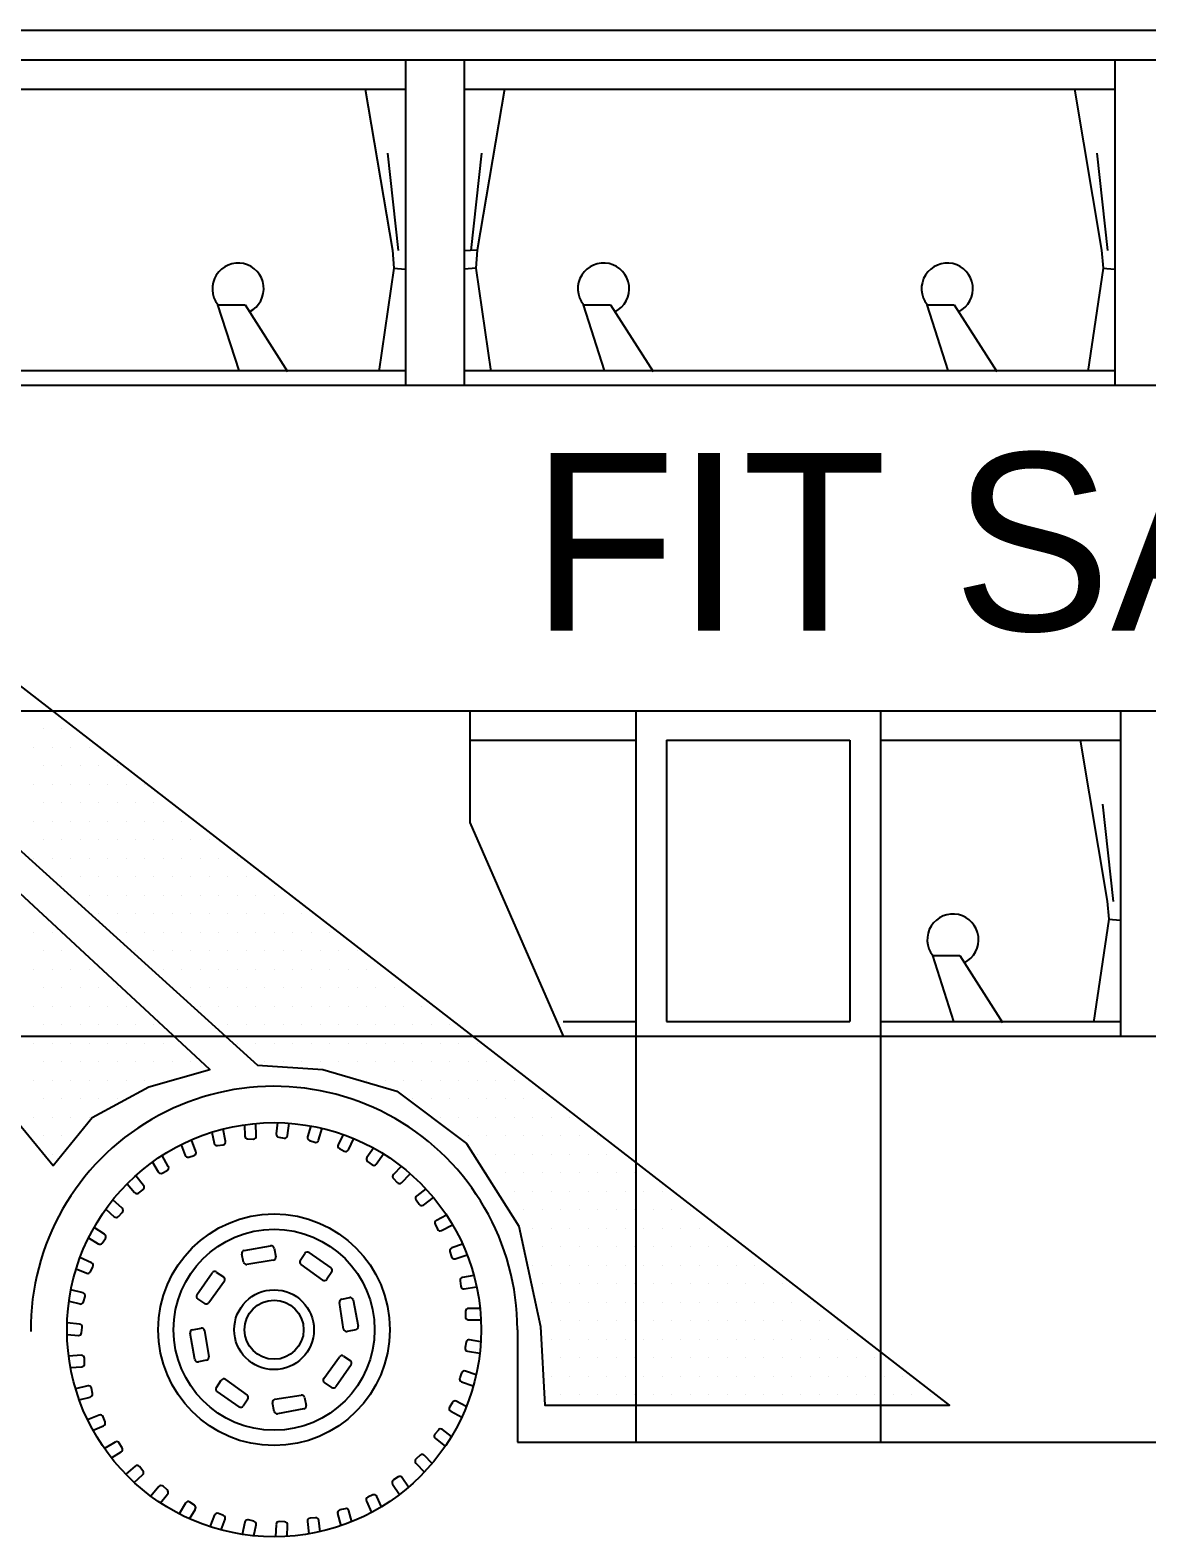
# Model space of a CAD drawing. Extents: x -11.3 to 2.4, y 0 to 5.1.
# Drawn here: x -7.46 to -3.68, y -0.04 to 5.05 of the extents above; entities that cross this region are included whole.
import ezdxf

# ---------------------------------------------------------------- set-up
doc = ezdxf.new("R2010")
doc.units = 0
doc.header["$MEASUREMENT"] = 0
doc.linetypes.add('CONTINUA', pattern=[0])
doc.layers.get('0').update_dxf_attribs({"linetype": 'CONTINUA'})
doc.styles.add('GOTHICE', font='gothice')

msp = doc.modelspace()

# ---------------------------------------------------------------- linework, layer by layer
for p, q in [((-10.1541, 5.052), (1.8244, 5.052)), ((-10.1541, 4.952), (1.8249, 4.952)), ((-8.3855, 4.952), (-6.1855, 4.952)), ((-6.1855, 4.952), (-6.1855, 3.852)), ((-5.9876, 4.952), (-5.9876, 3.852)), ((-5.9876, 4.952), (-3.7876, 4.952)), ((-3.7876, 4.952), (-3.7876, 3.852)), ((-8.3855, 4.852), (-6.1855, 4.852)), ((-6.3223, 4.852), (-6.2301, 4.3086)), ((-5.9876, 4.852), (-3.7876, 4.852)), ((-5.8509, 4.852), (-5.943, 4.3086)), ((-3.9243, 4.852), (-3.8322, 4.3086)), ((-6.2095, 4.3074), (-6.2456, 4.6366)), ((-5.9636, 4.3074), (-5.9276, 4.6366)), ((-3.8116, 4.3074), (-3.8477, 4.6366)), ((-6.2301, 4.3086), (-6.225, 4.2471)), ((-5.943, 4.3086), (-5.987, 4.306)), ((-5.943, 4.3086), (-5.9481, 4.2471)), ((-3.8322, 4.3086), (-3.8271, 4.2471)), ((-6.225, 4.2471), (-6.2762, 3.8986)), ((-6.225, 4.2471), (-6.1867, 4.2441)), ((-5.9481, 4.2471), (-5.9864, 4.2441)), ((-5.9481, 4.2471), (-5.8969, 3.8986)), ((-3.8271, 4.2471), (-3.8783, 3.8986)), ((-3.8271, 4.2471), (-3.7888, 4.2441)), ((-6.8203, 4.1242), (-6.7281, 4.1242)), ((-6.7486, 3.902), (-6.8203, 4.1242)), ((-6.7281, 4.1242), (-6.5847, 3.8987)), ((-5.5129, 3.902), (-5.5845, 4.1242)), ((-5.5845, 4.1242), (-5.4924, 4.1242)), ((-5.4924, 4.1242), (-5.349, 3.8987)), ((-4.4223, 4.1242), (-4.3302, 4.1242)), ((-4.3507, 3.902), (-4.4223, 4.1242)), ((-4.3302, 4.1242), (-4.1868, 3.8987)), ((-8.3855, 3.902), (-6.1855, 3.902)), ((-5.9876, 3.902), (-3.7876, 3.902)), ((-10.1541, 3.852), (1.9574, 3.852)), ((-8.3855, 3.852), (-6.1855, 3.852)), ((-5.9876, 3.852), (-3.7876, 3.852)), ((-10.1541, 2.752), (1.9722, 2.752)), ((-6.0085, 2.752), (-3.8085, 2.752)), ((-5.9684, 2.752), (-5.9684, 2.3739)), ((-5.9684, 2.752), (-5.4069, 2.752)), ((-5.4069, 2.752), (-4.5803, 2.752)), ((-5.4069, 2.752), (-5.4069, 0.2794)), ((-4.5803, 2.752), (-3.7684, 2.752)), ((-4.5803, 2.752), (-4.5803, 0.2794)), ((-3.7684, 2.752), (-3.7684, 1.652)), ((-5.9684, 2.652), (-5.4069, 2.652)), ((-5.3035, 2.652), (-4.6836, 2.652)), ((-5.3035, 2.652), (-5.3035, 1.702)), ((-4.6836, 2.652), (-4.6836, 1.702)), ((-4.5803, 2.652), (-3.7684, 2.652)), ((-3.9052, 2.652), (-3.813, 2.1086)), ((-3.7924, 2.1074), (-3.8285, 2.4366)), ((-5.9684, 2.3739), (-5.6533, 1.652)), ((-3.813, 2.1086), (-3.8079, 2.0471)), ((-3.8079, 2.0471), (-3.8591, 1.6986)), ((-3.8079, 2.0471), (-3.7697, 2.0441)), ((-4.4032, 1.9242), (-4.311, 1.9242)), ((-4.3315, 1.702), (-4.4032, 1.9242)), ((-4.311, 1.9242), (-4.1677, 1.6987)), ((-5.6533, 1.702), (-5.4069, 1.702)), ((-5.3035, 1.702), (-4.6836, 1.702)), ((-4.5803, 1.702), (-3.7684, 1.702)), ((-10.1541, 1.652), (1.9722, 1.652)), ((-6.0085, 1.652), (-3.8085, 1.652)), ((-5.6533, 1.652), (-5.4069, 1.652)), ((-5.4069, 1.652), (-4.5803, 1.652)), ((-4.5803, 1.652), (-3.7684, 1.652)), ((-6.8404, 1.3275), (-6.8328, 1.2898)), ((-6.7947, 1.2966), (-6.8026, 1.3382)), ((-6.7306, 1.3525), (-6.7291, 1.3141)), ((-6.6904, 1.3147), (-6.6915, 1.3571)), ((-6.6182, 1.3597), (-6.6229, 1.3215)), ((-6.5845, 1.3159), (-6.5789, 1.3579)), ((-6.5061, 1.3486), (-6.5168, 1.3117)), ((-6.4799, 1.3), (-6.4676, 1.3406)), ((-6.9448, 1.2851), (-6.9312, 1.2491)), ((-6.8947, 1.262), (-6.9092, 1.3018)), ((-6.8214, 1.2819), (-6.8029, 1.2849)), ((-6.7191, 1.3045), (-6.7004, 1.3044)), ((-6.6146, 1.3104), (-6.5961, 1.3073)), ((-6.5104, 1.2994), (-6.4926, 1.2935)), ((-6.3972, 1.3198), (-6.4137, 1.2851)), ((-6.3791, 1.2676), (-6.3605, 1.3057)), ((-6.2943, 1.2738), (-6.3162, 1.2422)), ((-7.0411, 1.2266), (-7.0219, 1.1932)), ((-6.9879, 1.2118), (-7.0086, 1.2487)), ((-6.9187, 1.2432), (-6.9009, 1.2491)), ((-6.4093, 1.2719), (-6.3928, 1.2632)), ((-6.314, 1.2285), (-6.299, 1.2173)), ((-6.2849, 1.2194), (-6.2604, 1.254)), ((-7.0718, 1.1473), (-7.0982, 1.1804)), ((-7.0086, 1.1894), (-6.992, 1.198)), ((-6.2002, 1.212), (-6.2268, 1.1843)), ((-6.1996, 1.1568), (-6.1698, 1.187)), ((-7.1267, 1.1533), (-7.1024, 1.1235)), ((-7.0886, 1.1218), (-7.0736, 1.133)), ((-6.2269, 1.1704), (-6.2139, 1.1569)), ((-6.1171, 1.1358), (-6.1479, 1.1128)), ((-7.1443, 1.0702), (-7.1756, 1.0986)), ((-6.1502, 1.0991), (-6.1396, 1.0837)), ((-6.1254, 1.0812), (-6.0912, 1.1063)), ((-7.1994, 1.0673), (-7.1707, 1.0418)), ((-7.1568, 1.0423), (-7.1438, 1.0558)), ((-6.0474, 1.0474), (-6.0815, 1.0295)), ((-7.2574, 0.9708), (-7.2249, 0.9502)), ((-7.2035, 0.9824), (-7.239, 1.0055)), ((-7.2114, 0.9529), (-7.2007, 0.9683)), ((-6.0859, 1.0164), (-6.0779, 0.9994)), ((-6.0643, 0.9948), (-6.0266, 1.014)), ((-6.7311, 0.9274), (-6.6421, 0.9438)), ((-6.6305, 0.9359), (-6.6246, 0.9067)), ((-6.5415, 0.8942), (-6.5264, 0.9175)), ((-6.5123, 0.9203), (-6.4378, 0.8689)), ((-6.0357, 0.9244), (-6.0306, 0.9064)), ((-5.9928, 0.9488), (-6.0293, 0.9367)), ((-7.2992, 0.8661), (-7.2638, 0.851)), ((-7.2478, 0.8863), (-7.2866, 0.9034)), ((-7.2509, 0.8559), (-7.2428, 0.8728)), ((-6.7332, 0.8883), (-6.7391, 0.9155)), ((-6.6328, 0.8949), (-6.7219, 0.8806)), ((-6.4658, 0.8277), (-6.5389, 0.8806)), ((-6.0179, 0.8997), (-5.9776, 0.9126)), ((-6.8909, 0.7778), (-6.8395, 0.8522)), ((-6.7983, 0.8242), (-6.8512, 0.7511)), ((-6.8257, 0.8549), (-6.8009, 0.8384)), ((-6.4352, 0.8552), (-6.4516, 0.8303)), ((-6.001, 0.8256), (-5.9988, 0.807)), ((-5.9547, 0.8428), (-5.9926, 0.8367)), ((-7.2761, 0.7843), (-7.3171, 0.7949)), ((-7.2743, 0.7538), (-7.269, 0.7718)), ((-6.4017, 0.7627), (-6.3746, 0.7685)), ((-5.9874, 0.7983), (-5.9455, 0.8046)), ((-7.3236, 0.7562), (-7.2863, 0.7469)), ((-6.8647, 0.7486), (-6.8881, 0.7637)), ((-6.3952, 0.6622), (-6.4095, 0.7513)), ((-6.3626, 0.7605), (-6.3463, 0.6715)), ((-5.9825, 0.7225), (-5.9833, 0.7038)), ((-5.9341, 0.7321), (-5.9725, 0.7321)), ((-7.2877, 0.6791), (-7.3299, 0.683)), ((-7.2811, 0.6493), (-7.2788, 0.6679)), ((-6.9065, 0.6596), (-6.8773, 0.6655)), ((-5.9735, 0.6934), (-5.9311, 0.6929)), ((-7.3301, 0.6437), (-7.2918, 0.6406)), ((-6.898, 0.559), (-6.9143, 0.648)), ((-6.8654, 0.6573), (-6.8511, 0.5682)), ((-6.3542, 0.6599), (-6.3834, 0.654)), ((-5.9808, 0.6178), (-5.9846, 0.5995)), ((-5.9315, 0.6194), (-5.9694, 0.6257)), ((-5.8075, 0.6598), (-5.8075, 0.2794)), ((-7.2823, 0.5734), (-7.3246, 0.5705)), ((-7.2709, 0.545), (-7.2717, 0.5638)), ((-6.4623, 0.4953), (-6.4094, 0.5684)), ((-6.3959, 0.5709), (-6.3726, 0.5558)), ((-5.9766, 0.5876), (-5.9348, 0.5803)), ((-7.3185, 0.5317), (-7.2801, 0.5347)), ((-6.8589, 0.5568), (-6.8861, 0.551)), ((-6.3698, 0.5417), (-6.4212, 0.4673)), ((-5.996, 0.5142), (-6.0027, 0.4967)), ((-5.947, 0.5079), (-5.9835, 0.5201)), ((-7.26, 0.4699), (-7.3013, 0.4603)), ((-7.2443, 0.4438), (-7.248, 0.4621)), ((-6.8255, 0.4643), (-6.809, 0.4892)), ((-6.7948, 0.4918), (-6.7217, 0.4389)), ((-6.4349, 0.4646), (-6.4598, 0.4811)), ((-5.9966, 0.4837), (-5.9566, 0.4697)), ((-7.289, 0.4229), (-7.2517, 0.4321)), ((-6.7483, 0.3992), (-6.8228, 0.4506)), ((-6.7192, 0.4253), (-6.7343, 0.402)), ((-6.6301, 0.3836), (-6.6361, 0.4128)), ((-6.6278, 0.4247), (-6.5387, 0.439)), ((-6.5274, 0.4312), (-6.5216, 0.404)), ((-6.0275, 0.4143), (-6.037, 0.3981)), ((-5.9802, 0.4002), (-6.0142, 0.4181)), ((-7.2214, 0.3713), (-7.2606, 0.3552)), ((-7.2017, 0.3481), (-7.2083, 0.3656)), ((-6.5295, 0.3921), (-6.6185, 0.3758)), ((-6.0331, 0.3843), (-5.9958, 0.3641)), ((-7.2425, 0.3203), (-7.2071, 0.3354)), ((-6.0747, 0.3208), (-6.0866, 0.3063)), ((-6.0303, 0.2993), (-6.061, 0.3224)), ((-7.1675, 0.2803), (-7.2036, 0.2581)), ((-7.1443, 0.2605), (-7.1536, 0.2767)), ((-6.085, 0.292), (-6.0514, 0.2662)), ((-5.8075, 0.2794), (-5.4069, 0.2794)), ((-5.4069, 0.2794), (-4.5803, 0.2794)), ((-4.5803, 0.2794), (-0.8633, 0.2794)), ((-7.1801, 0.2265), (-7.1476, 0.247)), ((-6.151, 0.2093), (-6.1221, 0.1784)), ((-6.1363, 0.2361), (-6.1503, 0.2237)), ((-6.0958, 0.2077), (-6.1225, 0.2355)), ((-7.0997, 0.199), (-7.1317, 0.1713)), ((-7.1035, 0.1439), (-7.0747, 0.1694)), ((-7.0736, 0.1832), (-7.0854, 0.1977)), ((-6.2107, 0.1623), (-6.2265, 0.1523)), ((-6.1753, 0.1278), (-6.1971, 0.1595)), ((-7.0197, 0.1297), (-7.0469, 0.0972)), ((-7.0146, 0.0747), (-6.9903, 0.1045)), ((-6.9914, 0.1183), (-7.0054, 0.1307)), ((-6.2295, 0.1383), (-6.2059, 0.1031)), ((-6.9296, 0.0741), (-6.9513, 0.0377)), ((-6.9158, 0.0206), (-6.8965, 0.0539)), ((-6.8998, 0.0674), (-6.9156, 0.0774)), ((-6.3898, 0.055), (-6.408, 0.0506)), ((-6.3183, 0.0807), (-6.3007, 0.0422)), ((-6.2959, 0.1014), (-6.3131, 0.0941)), ((-6.2665, 0.0617), (-6.283, 0.0965)), ((-6.8318, 0.0337), (-6.8473, -0.0058)), ((-6.8013, 0.0318), (-6.8185, 0.0392)), ((-6.8096, -0.0169), (-6.7959, 0.0191)), ((-6.7287, 0.0094), (-6.7377, -0.032)), ((-6.6984, 0.0125), (-6.7166, 0.017)), ((-6.6987, -0.0369), (-6.691, 0.0008)), ((-6.6232, 0.0021), (-6.6254, -0.0402)), ((-6.5937, 0.01), (-6.6123, 0.0115)), ((-6.5177, 0.0117), (-6.5132, -0.0304)), ((-6.4899, 0.0243), (-6.5086, 0.0228)), ((-6.4746, -0.0227), (-6.4792, 0.0155)), ((-6.4153, 0.0382), (-6.404, -0.0026)), ((-6.3671, 0.0111), (-6.3778, 0.0481)), ((-6.5861, -0.0388), (-6.5845, -0.0004))]:
    msp.add_line(p, q)
at = {"color": 0}
for p, q in [((-7.4426, 2.7532), (-7.4426, 2.7532)), ((-7.4113, 2.6907), (-7.4113, 2.6907)), ((-7.3488, 2.6907), (-7.3488, 2.6907)), ((-7.4426, 2.6282), (-7.4426, 2.6282)), ((-7.3801, 2.6282), (-7.3801, 2.6282)), ((-7.3176, 2.6282), (-7.3176, 2.6282)), ((-7.2551, 2.6282), (-7.2551, 2.6282)), ((-7.4113, 2.5657), (-7.4113, 2.5657)), ((-7.3488, 2.5657), (-7.3488, 2.5657)), ((-7.2863, 2.5657), (-7.2863, 2.5657)), ((-7.2238, 2.5657), (-7.2238, 2.5657)), ((-7.1613, 2.5657), (-7.1613, 2.5657)), ((-7.4426, 2.5032), (-7.4426, 2.5032)), ((-7.3801, 2.5032), (-7.3801, 2.5032)), ((-7.3176, 2.5032), (-7.3176, 2.5032)), ((-7.2551, 2.5032), (-7.2551, 2.5032)), ((-7.1926, 2.5032), (-7.1926, 2.5032)), ((-7.1301, 2.5032), (-7.1301, 2.5032)), ((-7.0676, 2.5032), (-7.0676, 2.5032)), ((-7.4113, 2.4407), (-7.4113, 2.4407)), ((-7.3488, 2.4407), (-7.3488, 2.4407)), ((-7.2863, 2.4407), (-7.2863, 2.4407)), ((-7.2238, 2.4407), (-7.2238, 2.4407)), ((-7.1613, 2.4407), (-7.1613, 2.4407)), ((-7.0988, 2.4407), (-7.0988, 2.4407)), ((-7.0363, 2.4407), (-7.0363, 2.4407)), ((-7.4426, 2.3782), (-7.4426, 2.3782)), ((-7.3801, 2.3782), (-7.3801, 2.3782)), ((-7.3176, 2.3782), (-7.3176, 2.3782)), ((-7.2551, 2.3782), (-7.2551, 2.3782)), ((-7.1926, 2.3782), (-7.1926, 2.3782)), ((-7.1301, 2.3782), (-7.1301, 2.3782)), ((-7.0676, 2.3782), (-7.0676, 2.3782)), ((-7.0051, 2.3782), (-7.0051, 2.3782)), ((-6.9426, 2.3782), (-6.9426, 2.3782)), ((-7.4113, 2.3157), (-7.4113, 2.3157)), ((-7.3488, 2.3157), (-7.3488, 2.3157)), ((-7.2863, 2.3157), (-7.2863, 2.3157)), ((-7.2238, 2.3157), (-7.2238, 2.3157)), ((-7.1613, 2.3157), (-7.1613, 2.3157)), ((-7.0988, 2.3157), (-7.0988, 2.3157)), ((-7.0363, 2.3157), (-7.0363, 2.3157)), ((-6.9738, 2.3157), (-6.9738, 2.3157)), ((-6.9113, 2.3157), (-6.9113, 2.3157)), ((-6.8488, 2.3157), (-6.8488, 2.3157)), ((-7.4426, 2.2532), (-7.4426, 2.2532)), ((-7.3801, 2.2532), (-7.3801, 2.2532)), ((-7.3176, 2.2532), (-7.3176, 2.2532)), ((-7.2551, 2.2532), (-7.2551, 2.2532)), ((-7.1926, 2.2532), (-7.1926, 2.2532)), ((-7.1301, 2.2532), (-7.1301, 2.2532)), ((-7.0676, 2.2532), (-7.0676, 2.2532)), ((-7.0051, 2.2532), (-7.0051, 2.2532)), ((-6.9426, 2.2532), (-6.9426, 2.2532)), ((-6.8801, 2.2532), (-6.8801, 2.2532)), ((-6.8176, 2.2532), (-6.8176, 2.2532)), ((-6.7551, 2.2532), (-6.7551, 2.2532)), ((-7.3488, 2.1907), (-7.3488, 2.1907)), ((-7.2863, 2.1907), (-7.2863, 2.1907)), ((-7.2238, 2.1907), (-7.2238, 2.1907)), ((-7.1613, 2.1907), (-7.1613, 2.1907)), ((-7.0988, 2.1907), (-7.0988, 2.1907)), ((-7.0363, 2.1907), (-7.0363, 2.1907)), ((-6.9738, 2.1907), (-6.9738, 2.1907)), ((-6.9113, 2.1907), (-6.9113, 2.1907)), ((-6.8488, 2.1907), (-6.8488, 2.1907)), ((-6.7863, 2.1907), (-6.7863, 2.1907)), ((-6.7238, 2.1907), (-6.7238, 2.1907)), ((-6.6613, 2.1907), (-6.6613, 2.1907)), ((-7.3176, 2.1282), (-7.3176, 2.1282)), ((-7.2551, 2.1282), (-7.2551, 2.1282)), ((-7.1926, 2.1282), (-7.1926, 2.1282)), ((-7.1301, 2.1282), (-7.1301, 2.1282)), ((-7.0676, 2.1282), (-7.0676, 2.1282)), ((-7.0051, 2.1282), (-7.0051, 2.1282)), ((-6.9426, 2.1282), (-6.9426, 2.1282)), ((-6.8801, 2.1282), (-6.8801, 2.1282)), ((-6.8176, 2.1282), (-6.8176, 2.1282)), ((-6.7551, 2.1282), (-6.7551, 2.1282)), ((-6.6926, 2.1282), (-6.6926, 2.1282)), ((-6.6301, 2.1282), (-6.6301, 2.1282)), ((-7.2238, 2.0657), (-7.2238, 2.0657)), ((-7.1613, 2.0657), (-7.1613, 2.0657)), ((-7.0988, 2.0657), (-7.0988, 2.0657)), ((-7.0363, 2.0657), (-7.0363, 2.0657)), ((-6.9738, 2.0657), (-6.9738, 2.0657)), ((-6.9113, 2.0657), (-6.9113, 2.0657)), ((-6.8488, 2.0657), (-6.8488, 2.0657)), ((-6.7863, 2.0657), (-6.7863, 2.0657)), ((-6.7238, 2.0657), (-6.7238, 2.0657)), ((-6.6613, 2.0657), (-6.6613, 2.0657)), ((-6.5988, 2.0657), (-6.5988, 2.0657)), ((-6.5363, 2.0657), (-6.5363, 2.0657)), ((-7.4426, 2.0032), (-7.4426, 2.0032)), ((-7.3801, 2.0032), (-7.3801, 2.0032)), ((-7.1301, 2.0032), (-7.1301, 2.0032)), ((-7.0676, 2.0032), (-7.0676, 2.0032)), ((-7.0051, 2.0032), (-7.0051, 2.0032)), ((-6.9426, 2.0032), (-6.9426, 2.0032)), ((-6.8801, 2.0032), (-6.8801, 2.0032)), ((-6.8176, 2.0032), (-6.8176, 2.0032)), ((-6.7551, 2.0032), (-6.7551, 2.0032)), ((-6.6926, 2.0032), (-6.6926, 2.0032)), ((-6.6301, 2.0032), (-6.6301, 2.0032)), ((-6.5676, 2.0032), (-6.5676, 2.0032)), ((-6.5051, 2.0032), (-6.5051, 2.0032)), ((-6.4426, 2.0032), (-6.4426, 2.0032)), ((-7.4113, 1.9407), (-7.4113, 1.9407)), ((-7.3488, 1.9407), (-7.3488, 1.9407)), ((-7.2863, 1.9407), (-7.2863, 1.9407)), ((-7.0988, 1.9407), (-7.0988, 1.9407)), ((-7.0363, 1.9407), (-7.0363, 1.9407)), ((-6.9738, 1.9407), (-6.9738, 1.9407)), ((-6.9113, 1.9407), (-6.9113, 1.9407)), ((-6.8488, 1.9407), (-6.8488, 1.9407)), ((-6.7863, 1.9407), (-6.7863, 1.9407)), ((-6.7238, 1.9407), (-6.7238, 1.9407)), ((-6.6613, 1.9407), (-6.6613, 1.9407)), ((-6.5988, 1.9407), (-6.5988, 1.9407)), ((-6.5363, 1.9407), (-6.5363, 1.9407)), ((-6.4738, 1.9407), (-6.4738, 1.9407)), ((-6.4113, 1.9407), (-6.4113, 1.9407)), ((-6.3488, 1.9407), (-6.3488, 1.9407)), ((-7.4426, 1.8782), (-7.4426, 1.8782)), ((-7.3801, 1.8782), (-7.3801, 1.8782)), ((-7.3176, 1.8782), (-7.3176, 1.8782)), ((-7.2551, 1.8782), (-7.2551, 1.8782)), ((-7.0051, 1.8782), (-7.0051, 1.8782)), ((-6.9426, 1.8782), (-6.9426, 1.8782)), ((-6.8801, 1.8782), (-6.8801, 1.8782)), ((-6.8176, 1.8782), (-6.8176, 1.8782)), ((-6.7551, 1.8782), (-6.7551, 1.8782)), ((-6.6926, 1.8782), (-6.6926, 1.8782)), ((-6.6301, 1.8782), (-6.6301, 1.8782)), ((-6.5676, 1.8782), (-6.5676, 1.8782)), ((-6.5051, 1.8782), (-6.5051, 1.8782)), ((-6.4426, 1.8782), (-6.4426, 1.8782)), ((-6.3801, 1.8782), (-6.3801, 1.8782)), ((-6.3176, 1.8782), (-6.3176, 1.8782)), ((-6.2551, 1.8782), (-6.2551, 1.8782)), ((-7.4113, 1.8157), (-7.4113, 1.8157)), ((-7.3488, 1.8157), (-7.3488, 1.8157)), ((-7.2863, 1.8157), (-7.2863, 1.8157)), ((-7.2238, 1.8157), (-7.2238, 1.8157)), ((-7.1613, 1.8157), (-7.1613, 1.8157)), ((-6.9738, 1.8157), (-6.9738, 1.8157)), ((-6.9113, 1.8157), (-6.9113, 1.8157)), ((-6.8488, 1.8157), (-6.8488, 1.8157)), ((-6.7863, 1.8157), (-6.7863, 1.8157)), ((-6.7238, 1.8157), (-6.7238, 1.8157)), ((-6.6613, 1.8157), (-6.6613, 1.8157)), ((-6.5988, 1.8157), (-6.5988, 1.8157)), ((-6.5363, 1.8157), (-6.5363, 1.8157)), ((-6.4738, 1.8157), (-6.4738, 1.8157)), ((-6.4113, 1.8157), (-6.4113, 1.8157)), ((-6.3488, 1.8157), (-6.3488, 1.8157)), ((-6.2863, 1.8157), (-6.2863, 1.8157)), ((-6.2238, 1.8157), (-6.2238, 1.8157)), ((-7.4426, 1.7532), (-7.4426, 1.7532)), ((-7.3801, 1.7532), (-7.3801, 1.7532)), ((-7.3176, 1.7532), (-7.3176, 1.7532)), ((-7.2551, 1.7532), (-7.2551, 1.7532)), ((-7.1926, 1.7532), (-7.1926, 1.7532)), ((-7.1301, 1.7532), (-7.1301, 1.7532)), ((-6.8801, 1.7532), (-6.8801, 1.7532)), ((-6.8176, 1.7532), (-6.8176, 1.7532)), ((-6.7551, 1.7532), (-6.7551, 1.7532)), ((-6.6926, 1.7532), (-6.6926, 1.7532)), ((-6.6301, 1.7532), (-6.6301, 1.7532)), ((-6.5676, 1.7532), (-6.5676, 1.7532)), ((-6.5051, 1.7532), (-6.5051, 1.7532)), ((-6.4426, 1.7532), (-6.4426, 1.7532)), ((-6.3801, 1.7532), (-6.3801, 1.7532)), ((-6.3176, 1.7532), (-6.3176, 1.7532)), ((-6.2551, 1.7532), (-6.2551, 1.7532)), ((-6.1926, 1.7532), (-6.1926, 1.7532)), ((-6.1301, 1.7532), (-6.1301, 1.7532)), ((-7.4113, 1.6907), (-7.4113, 1.6907)), ((-7.3488, 1.6907), (-7.3488, 1.6907)), ((-7.2863, 1.6907), (-7.2863, 1.6907)), ((-7.2238, 1.6907), (-7.2238, 1.6907)), ((-7.1613, 1.6907), (-7.1613, 1.6907)), ((-7.0988, 1.6907), (-7.0988, 1.6907)), ((-7.0363, 1.6907), (-7.0363, 1.6907)), ((-6.7863, 1.6907), (-6.7863, 1.6907)), ((-6.7238, 1.6907), (-6.7238, 1.6907)), ((-6.6613, 1.6907), (-6.6613, 1.6907)), ((-6.5988, 1.6907), (-6.5988, 1.6907)), ((-6.5363, 1.6907), (-6.5363, 1.6907)), ((-6.4738, 1.6907), (-6.4738, 1.6907)), ((-6.4113, 1.6907), (-6.4113, 1.6907)), ((-6.3488, 1.6907), (-6.3488, 1.6907)), ((-6.2863, 1.6907), (-6.2863, 1.6907)), ((-6.2238, 1.6907), (-6.2238, 1.6907)), ((-6.1613, 1.6907), (-6.1613, 1.6907)), ((-6.0988, 1.6907), (-6.0988, 1.6907)), ((-6.0363, 1.6907), (-6.0363, 1.6907)), ((-7.4426, 1.6282), (-7.4426, 1.6282)), ((-7.3801, 1.6282), (-7.3801, 1.6282)), ((-7.3176, 1.6282), (-7.3176, 1.6282)), ((-7.2551, 1.6282), (-7.2551, 1.6282)), ((-7.1926, 1.6282), (-7.1926, 1.6282)), ((-7.1301, 1.6282), (-7.1301, 1.6282)), ((-7.0676, 1.6282), (-7.0676, 1.6282)), ((-7.0051, 1.6282), (-7.0051, 1.6282)), ((-6.7551, 1.6282), (-6.7551, 1.6282)), ((-6.6926, 1.6282), (-6.6926, 1.6282)), ((-6.6301, 1.6282), (-6.6301, 1.6282)), ((-6.5676, 1.6282), (-6.5676, 1.6282)), ((-6.5051, 1.6282), (-6.5051, 1.6282)), ((-6.4426, 1.6282), (-6.4426, 1.6282)), ((-6.3801, 1.6282), (-6.3801, 1.6282)), ((-6.3176, 1.6282), (-6.3176, 1.6282)), ((-6.2551, 1.6282), (-6.2551, 1.6282)), ((-6.1926, 1.6282), (-6.1926, 1.6282)), ((-6.1301, 1.6282), (-6.1301, 1.6282)), ((-6.0676, 1.6282), (-6.0676, 1.6282)), ((-6.0051, 1.6282), (-6.0051, 1.6282)), ((-5.9426, 1.6282), (-5.9426, 1.6282)), ((-7.4113, 1.5657), (-7.4113, 1.5657)), ((-7.3488, 1.5657), (-7.3488, 1.5657)), ((-7.2863, 1.5657), (-7.2863, 1.5657)), ((-7.2238, 1.5657), (-7.2238, 1.5657)), ((-7.1613, 1.5657), (-7.1613, 1.5657)), ((-7.0988, 1.5657), (-7.0988, 1.5657)), ((-7.0363, 1.5657), (-7.0363, 1.5657)), ((-6.9738, 1.5657), (-6.9738, 1.5657)), ((-6.9113, 1.5657), (-6.9113, 1.5657)), ((-6.6613, 1.5657), (-6.6613, 1.5657)), ((-6.5988, 1.5657), (-6.5988, 1.5657)), ((-6.5363, 1.5657), (-6.5363, 1.5657)), ((-6.4738, 1.5657), (-6.4738, 1.5657)), ((-6.4113, 1.5657), (-6.4113, 1.5657)), ((-6.3488, 1.5657), (-6.3488, 1.5657)), ((-6.2863, 1.5657), (-6.2863, 1.5657)), ((-6.2238, 1.5657), (-6.2238, 1.5657)), ((-6.1613, 1.5657), (-6.1613, 1.5657)), ((-6.0988, 1.5657), (-6.0988, 1.5657)), ((-6.0363, 1.5657), (-6.0363, 1.5657)), ((-5.9738, 1.5657), (-5.9738, 1.5657)), ((-5.9113, 1.5657), (-5.9113, 1.5657)), ((-5.8488, 1.5657), (-5.8488, 1.5657)), ((-7.4426, 1.5032), (-7.4426, 1.5032)), ((-7.3801, 1.5032), (-7.3801, 1.5032)), ((-7.3176, 1.5032), (-7.3176, 1.5032)), ((-7.2551, 1.5032), (-7.2551, 1.5032)), ((-7.1926, 1.5032), (-7.1926, 1.5032)), ((-7.1301, 1.5032), (-7.1301, 1.5032)), ((-7.0676, 1.5032), (-7.0676, 1.5032)), ((-7.0051, 1.5032), (-7.0051, 1.5032)), ((-6.3176, 1.5032), (-6.3176, 1.5032)), ((-6.2551, 1.5032), (-6.2551, 1.5032)), ((-6.1926, 1.5032), (-6.1926, 1.5032)), ((-6.1301, 1.5032), (-6.1301, 1.5032)), ((-6.0676, 1.5032), (-6.0676, 1.5032)), ((-6.0051, 1.5032), (-6.0051, 1.5032)), ((-5.9426, 1.5032), (-5.9426, 1.5032)), ((-5.8801, 1.5032), (-5.8801, 1.5032)), ((-5.8176, 1.5032), (-5.8176, 1.5032)), ((-7.4113, 1.4407), (-7.4113, 1.4407)), ((-7.3488, 1.4407), (-7.3488, 1.4407)), ((-7.2863, 1.4407), (-7.2863, 1.4407)), ((-7.2238, 1.4407), (-7.2238, 1.4407)), ((-7.1613, 1.4407), (-7.1613, 1.4407)), ((-6.1613, 1.4407), (-6.1613, 1.4407)), ((-6.0988, 1.4407), (-6.0988, 1.4407)), ((-6.0363, 1.4407), (-6.0363, 1.4407)), ((-5.9738, 1.4407), (-5.9738, 1.4407)), ((-5.9113, 1.4407), (-5.9113, 1.4407)), ((-5.8488, 1.4407), (-5.8488, 1.4407)), ((-5.7863, 1.4407), (-5.7863, 1.4407)), ((-5.7238, 1.4407), (-5.7238, 1.4407)), ((-7.4426, 1.3782), (-7.4426, 1.3782)), ((-7.3801, 1.3782), (-7.3801, 1.3782)), ((-7.3176, 1.3782), (-7.3176, 1.3782)), ((-7.2551, 1.3782), (-7.2551, 1.3782)), ((-6.0676, 1.3782), (-6.0676, 1.3782)), ((-6.0051, 1.3782), (-6.0051, 1.3782)), ((-5.9426, 1.3782), (-5.9426, 1.3782)), ((-5.8801, 1.3782), (-5.8801, 1.3782)), ((-5.8176, 1.3782), (-5.8176, 1.3782)), ((-5.7551, 1.3782), (-5.7551, 1.3782)), ((-5.6926, 1.3782), (-5.6926, 1.3782)), ((-5.6301, 1.3782), (-5.6301, 1.3782)), ((-7.4113, 1.3157), (-7.4113, 1.3157)), ((-7.3488, 1.3157), (-7.3488, 1.3157)), ((-5.9738, 1.3157), (-5.9738, 1.3157)), ((-5.9113, 1.3157), (-5.9113, 1.3157)), ((-5.8488, 1.3157), (-5.8488, 1.3157)), ((-5.7863, 1.3157), (-5.7863, 1.3157)), ((-5.7238, 1.3157), (-5.7238, 1.3157)), ((-5.6613, 1.3157), (-5.6613, 1.3157)), ((-5.5988, 1.3157), (-5.5988, 1.3157)), ((-5.5363, 1.3157), (-5.5363, 1.3157)), ((-7.3801, 1.2532), (-7.3801, 1.2532)), ((-5.9426, 1.2532), (-5.9426, 1.2532)), ((-5.8801, 1.2532), (-5.8801, 1.2532)), ((-5.8176, 1.2532), (-5.8176, 1.2532)), ((-5.7551, 1.2532), (-5.7551, 1.2532)), ((-5.6926, 1.2532), (-5.6926, 1.2532)), ((-5.6301, 1.2532), (-5.6301, 1.2532)), ((-5.5676, 1.2532), (-5.5676, 1.2532)), ((-5.5051, 1.2532), (-5.5051, 1.2532)), ((-5.4426, 1.2532), (-5.4426, 1.2532)), ((-5.9113, 1.1907), (-5.9113, 1.1907)), ((-5.8488, 1.1907), (-5.8488, 1.1907)), ((-5.7863, 1.1907), (-5.7863, 1.1907)), ((-5.7238, 1.1907), (-5.7238, 1.1907)), ((-5.6613, 1.1907), (-5.6613, 1.1907)), ((-5.5988, 1.1907), (-5.5988, 1.1907)), ((-5.5363, 1.1907), (-5.5363, 1.1907)), ((-5.4738, 1.1907), (-5.4738, 1.1907)), ((-5.4113, 1.1907), (-5.4113, 1.1907)), ((-5.8176, 1.1282), (-5.8176, 1.1282)), ((-5.7551, 1.1282), (-5.7551, 1.1282)), ((-5.6926, 1.1282), (-5.6926, 1.1282)), ((-5.6301, 1.1282), (-5.6301, 1.1282)), ((-5.5676, 1.1282), (-5.5676, 1.1282)), ((-5.5051, 1.1282), (-5.5051, 1.1282)), ((-5.4426, 1.1282), (-5.4426, 1.1282)), ((-5.3801, 1.1282), (-5.3801, 1.1282)), ((-5.3176, 1.1282), (-5.3176, 1.1282)), ((-5.7863, 1.0657), (-5.7863, 1.0657)), ((-5.7238, 1.0657), (-5.7238, 1.0657)), ((-5.6613, 1.0657), (-5.6613, 1.0657)), ((-5.5988, 1.0657), (-5.5988, 1.0657)), ((-5.5363, 1.0657), (-5.5363, 1.0657)), ((-5.4738, 1.0657), (-5.4738, 1.0657)), ((-5.4113, 1.0657), (-5.4113, 1.0657)), ((-5.3488, 1.0657), (-5.3488, 1.0657)), ((-5.2863, 1.0657), (-5.2863, 1.0657)), ((-5.2238, 1.0657), (-5.2238, 1.0657)), ((-5.7551, 1.0032), (-5.7551, 1.0032)), ((-5.6926, 1.0032), (-5.6926, 1.0032)), ((-5.6301, 1.0032), (-5.6301, 1.0032)), ((-5.5676, 1.0032), (-5.5676, 1.0032)), ((-5.5051, 1.0032), (-5.5051, 1.0032)), ((-5.4426, 1.0032), (-5.4426, 1.0032)), ((-5.3801, 1.0032), (-5.3801, 1.0032)), ((-5.3176, 1.0032), (-5.3176, 1.0032)), ((-5.2551, 1.0032), (-5.2551, 1.0032)), ((-5.1926, 1.0032), (-5.1926, 1.0032)), ((-5.1301, 1.0032), (-5.1301, 1.0032)), ((-5.7863, 0.9407), (-5.7863, 0.9407)), ((-5.7238, 0.9407), (-5.7238, 0.9407)), ((-5.6613, 0.9407), (-5.6613, 0.9407)), ((-5.5988, 0.9407), (-5.5988, 0.9407)), ((-5.5363, 0.9407), (-5.5363, 0.9407)), ((-5.4738, 0.9407), (-5.4738, 0.9407)), ((-5.4113, 0.9407), (-5.4113, 0.9407)), ((-5.3488, 0.9407), (-5.3488, 0.9407)), ((-5.2863, 0.9407), (-5.2863, 0.9407)), ((-5.2238, 0.9407), (-5.2238, 0.9407)), ((-5.1613, 0.9407), (-5.1613, 0.9407)), ((-5.0988, 0.9407), (-5.0988, 0.9407)), ((-5.7551, 0.8782), (-5.7551, 0.8782)), ((-5.6926, 0.8782), (-5.6926, 0.8782)), ((-5.6301, 0.8782), (-5.6301, 0.8782)), ((-5.5676, 0.8782), (-5.5676, 0.8782)), ((-5.5051, 0.8782), (-5.5051, 0.8782)), ((-5.4426, 0.8782), (-5.4426, 0.8782)), ((-5.3801, 0.8782), (-5.3801, 0.8782)), ((-5.3176, 0.8782), (-5.3176, 0.8782)), ((-5.2551, 0.8782), (-5.2551, 0.8782)), ((-5.1926, 0.8782), (-5.1926, 0.8782)), ((-5.1301, 0.8782), (-5.1301, 0.8782)), ((-5.0676, 0.8782), (-5.0676, 0.8782)), ((-5.0051, 0.8782), (-5.0051, 0.8782)), ((-5.7238, 0.8157), (-5.7238, 0.8157)), ((-5.6613, 0.8157), (-5.6613, 0.8157)), ((-5.5988, 0.8157), (-5.5988, 0.8157)), ((-5.5363, 0.8157), (-5.5363, 0.8157)), ((-5.4738, 0.8157), (-5.4738, 0.8157)), ((-5.4113, 0.8157), (-5.4113, 0.8157)), ((-5.3488, 0.8157), (-5.3488, 0.8157)), ((-5.2863, 0.8157), (-5.2863, 0.8157)), ((-5.2238, 0.8157), (-5.2238, 0.8157)), ((-5.1613, 0.8157), (-5.1613, 0.8157)), ((-5.0988, 0.8157), (-5.0988, 0.8157)), ((-5.0363, 0.8157), (-5.0363, 0.8157)), ((-4.9738, 0.8157), (-4.9738, 0.8157)), ((-4.9113, 0.8157), (-4.9113, 0.8157)), ((-5.6926, 0.7532), (-5.6926, 0.7532)), ((-5.6301, 0.7532), (-5.6301, 0.7532)), ((-5.5676, 0.7532), (-5.5676, 0.7532)), ((-5.5051, 0.7532), (-5.5051, 0.7532)), ((-5.4426, 0.7532), (-5.4426, 0.7532)), ((-5.3801, 0.7532), (-5.3801, 0.7532)), ((-5.3176, 0.7532), (-5.3176, 0.7532)), ((-5.2551, 0.7532), (-5.2551, 0.7532)), ((-5.1926, 0.7532), (-5.1926, 0.7532)), ((-5.1301, 0.7532), (-5.1301, 0.7532)), ((-5.0676, 0.7532), (-5.0676, 0.7532)), ((-5.0051, 0.7532), (-5.0051, 0.7532)), ((-4.9426, 0.7532), (-4.9426, 0.7532)), ((-4.8801, 0.7532), (-4.8801, 0.7532)), ((-4.8176, 0.7532), (-4.8176, 0.7532)), ((-5.7238, 0.6907), (-5.7238, 0.6907)), ((-5.6613, 0.6907), (-5.6613, 0.6907)), ((-5.5988, 0.6907), (-5.5988, 0.6907)), ((-5.5363, 0.6907), (-5.5363, 0.6907)), ((-5.4738, 0.6907), (-5.4738, 0.6907)), ((-5.4113, 0.6907), (-5.4113, 0.6907)), ((-5.3488, 0.6907), (-5.3488, 0.6907)), ((-5.2863, 0.6907), (-5.2863, 0.6907)), ((-5.2238, 0.6907), (-5.2238, 0.6907)), ((-5.1613, 0.6907), (-5.1613, 0.6907)), ((-5.0988, 0.6907), (-5.0988, 0.6907)), ((-5.0363, 0.6907), (-5.0363, 0.6907)), ((-4.9738, 0.6907), (-4.9738, 0.6907)), ((-4.9113, 0.6907), (-4.9113, 0.6907)), ((-4.8488, 0.6907), (-4.8488, 0.6907)), ((-4.7863, 0.6907), (-4.7863, 0.6907)), ((-4.7238, 0.6907), (-4.7238, 0.6907)), ((-5.6926, 0.6282), (-5.6926, 0.6282)), ((-5.6301, 0.6282), (-5.6301, 0.6282)), ((-5.5676, 0.6282), (-5.5676, 0.6282)), ((-5.5051, 0.6282), (-5.5051, 0.6282)), ((-5.4426, 0.6282), (-5.4426, 0.6282)), ((-5.3801, 0.6282), (-5.3801, 0.6282)), ((-5.3176, 0.6282), (-5.3176, 0.6282)), ((-5.2551, 0.6282), (-5.2551, 0.6282)), ((-5.1926, 0.6282), (-5.1926, 0.6282)), ((-5.1301, 0.6282), (-5.1301, 0.6282)), ((-5.0676, 0.6282), (-5.0676, 0.6282)), ((-5.0051, 0.6282), (-5.0051, 0.6282)), ((-4.9426, 0.6282), (-4.9426, 0.6282)), ((-4.8801, 0.6282), (-4.8801, 0.6282)), ((-4.8176, 0.6282), (-4.8176, 0.6282)), ((-4.7551, 0.6282), (-4.7551, 0.6282)), ((-4.6926, 0.6282), (-4.6926, 0.6282)), ((-5.6613, 0.5657), (-5.6613, 0.5657)), ((-5.5988, 0.5657), (-5.5988, 0.5657)), ((-5.5363, 0.5657), (-5.5363, 0.5657)), ((-5.4738, 0.5657), (-5.4738, 0.5657)), ((-5.4113, 0.5657), (-5.4113, 0.5657)), ((-5.3488, 0.5657), (-5.3488, 0.5657)), ((-5.2863, 0.5657), (-5.2863, 0.5657)), ((-5.2238, 0.5657), (-5.2238, 0.5657)), ((-5.1613, 0.5657), (-5.1613, 0.5657)), ((-5.0988, 0.5657), (-5.0988, 0.5657)), ((-5.0363, 0.5657), (-5.0363, 0.5657)), ((-4.9738, 0.5657), (-4.9738, 0.5657)), ((-4.9113, 0.5657), (-4.9113, 0.5657)), ((-4.8488, 0.5657), (-4.8488, 0.5657)), ((-4.7863, 0.5657), (-4.7863, 0.5657)), ((-4.7238, 0.5657), (-4.7238, 0.5657)), ((-4.6613, 0.5657), (-4.6613, 0.5657)), ((-4.5988, 0.5657), (-4.5988, 0.5657)), ((-5.6926, 0.5032), (-5.6926, 0.5032)), ((-5.6301, 0.5032), (-5.6301, 0.5032)), ((-5.5676, 0.5032), (-5.5676, 0.5032)), ((-5.5051, 0.5032), (-5.5051, 0.5032)), ((-5.4426, 0.5032), (-5.4426, 0.5032)), ((-5.3801, 0.5032), (-5.3801, 0.5032)), ((-5.3176, 0.5032), (-5.3176, 0.5032)), ((-5.2551, 0.5032), (-5.2551, 0.5032)), ((-5.1926, 0.5032), (-5.1926, 0.5032)), ((-5.1301, 0.5032), (-5.1301, 0.5032)), ((-5.0676, 0.5032), (-5.0676, 0.5032)), ((-5.0051, 0.5032), (-5.0051, 0.5032)), ((-4.9426, 0.5032), (-4.9426, 0.5032)), ((-4.8801, 0.5032), (-4.8801, 0.5032)), ((-4.8176, 0.5032), (-4.8176, 0.5032)), ((-4.7551, 0.5032), (-4.7551, 0.5032)), ((-4.6926, 0.5032), (-4.6926, 0.5032)), ((-4.6301, 0.5032), (-4.6301, 0.5032)), ((-4.5676, 0.5032), (-4.5676, 0.5032)), ((-4.5051, 0.5032), (-4.5051, 0.5032)), ((-5.6613, 0.4407), (-5.6613, 0.4407)), ((-5.5988, 0.4407), (-5.5988, 0.4407)), ((-5.5363, 0.4407), (-5.5363, 0.4407)), ((-5.4738, 0.4407), (-5.4738, 0.4407)), ((-5.4113, 0.4407), (-5.4113, 0.4407)), ((-5.3488, 0.4407), (-5.3488, 0.4407)), ((-5.2863, 0.4407), (-5.2863, 0.4407)), ((-5.2238, 0.4407), (-5.2238, 0.4407)), ((-5.1613, 0.4407), (-5.1613, 0.4407)), ((-5.0988, 0.4407), (-5.0988, 0.4407)), ((-5.0363, 0.4407), (-5.0363, 0.4407)), ((-4.9738, 0.4407), (-4.9738, 0.4407)), ((-4.9113, 0.4407), (-4.9113, 0.4407)), ((-4.8488, 0.4407), (-4.8488, 0.4407)), ((-4.7863, 0.4407), (-4.7863, 0.4407)), ((-4.7238, 0.4407), (-4.7238, 0.4407)), ((-4.6613, 0.4407), (-4.6613, 0.4407)), ((-4.5988, 0.4407), (-4.5988, 0.4407)), ((-4.5363, 0.4407), (-4.5363, 0.4407)), ((-4.4738, 0.4407), (-4.4738, 0.4407)), ((-4.4113, 0.4407), (-4.4113, 0.4407))]:
    msp.add_line(p, q, dxfattribs=at)
for points in [[(-9.4817, 3.778), (-7.3775, 1.2154), (-7.245, 1.3774), (-7.0538, 1.4805), (-6.8478, 1.5394), (-9.2462, 3.7633)], [(-9.1285, 3.7633), (-6.6859, 1.5542), (-6.4652, 1.5394), (-6.215, 1.4658), (-5.9796, 1.2891), (-5.803, 1.0093), (-5.7294, 0.6705), (-5.7147, 0.4054), (-4.3463, 0.4054), (-8.6871, 3.7633)]]:
    msp.add_lwpolyline(points, close=True)
for radius in [0.7, 0.3914, 0.3397, 0.1348, 0.1]:
    msp.add_circle((-6.6303, 0.6598), radius)
for centre, radius, start, end in [((-6.752, 4.178), 0.0869, 296.6878, 218.2365), ((-5.5163, 4.178), 0.0869, 296.6878, 218.2365), ((-4.3541, 4.178), 0.0869, 296.6878, 218.2365), ((-4.3349, 1.978), 0.0869, 296.6878, 218.2365), ((-6.6303, 0.6598), 0.8228, 0, 180.3904), ((-6.823, 1.2918), 0.01, 191.4707, 279.099), ((-6.8045, 1.2947), 0.01, 279.099, 10.8131), ((-6.7191, 1.3145), 0.01, 182.2399, 269.8682), ((-6.7004, 1.3144), 0.01, 269.8682, 1.5824), ((-6.6129, 1.3203), 0.01, 173.0091, 260.6374), ((-6.5944, 1.3172), 0.01, 260.6374, 352.3516), ((-6.5072, 1.3089), 0.01, 163.7784, 251.4066), ((-6.4894, 1.3029), 0.01, 251.4066, 343.1208), ((-6.4047, 1.2808), 0.01, 154.5476, 242.1759), ((-6.9219, 1.2527), 0.01, 200.7014, 288.3297), ((-6.9041, 1.2586), 0.01, 288.3297, 20.0439), ((-6.3881, 1.272), 0.01, 242.1759, 333.8901), ((-6.308, 1.2365), 0.01, 145.3168, 232.9451), ((-7.0132, 1.1982), 0.01, 209.9322, 297.5605), ((-6.9966, 1.2069), 0.01, 297.5605, 29.2747), ((-6.293, 1.2252), 0.01, 232.9451, 324.6593), ((-6.2196, 1.1773), 0.01, 136.0861, 223.7143), ((-7.0946, 1.1298), 0.01, 219.163, 306.7913), ((-7.0796, 1.1411), 0.01, 306.7913, 38.5054), ((-6.2067, 1.1638), 0.01, 223.7143, 315.4285), ((-7.151, 1.0628), 0.01, 316.022, 47.7362), ((-6.1419, 1.1048), 0.01, 126.8553, 214.4836), ((-6.1313, 1.0893), 0.01, 214.4836, 306.1977), ((-7.164, 1.0493), 0.01, 228.3937, 316.022), ((-6.0769, 1.0207), 0.01, 117.6245, 205.2528), ((-7.2089, 0.974), 0.01, 325.2528, 56.967), ((-6.0689, 1.0037), 0.01, 205.2528, 296.967), ((-7.2196, 0.9586), 0.01, 237.6245, 325.2528), ((-6.7293, 0.9176), 0.01, 100.391, 192.0842), ((-6.6403, 0.9339), 0.01, 11.4865, 100.391), ((-6.518, 0.9121), 0.01, 55.391, 147.0842), ((-6.0261, 0.9272), 0.01, 108.3937, 196.022), ((-7.2518, 0.8771), 0.01, 334.4836, 66.1977), ((-6.7235, 0.8904), 0.01, 192.0842, 279.1154), ((-6.6344, 0.9047), 0.01, 279.1154, 11.4865), ((-6.5331, 0.8887), 0.01, 147.0842, 234.1154), ((-6.4435, 0.8607), 0.01, 326.4865, 55.391), ((-6.021, 0.9092), 0.01, 196.022, 287.7362), ((-7.2599, 0.8602), 0.01, 246.8553, 334.4836), ((-6.8312, 0.8466), 0.01, 56.4865, 145.391), ((-6.8064, 0.8301), 0.01, 324.1154, 56.4865), ((-6.46, 0.8358), 0.01, 234.1154, 326.4865), ((-5.9911, 0.8268), 0.01, 99.163, 186.7913), ((-7.2786, 0.7746), 0.01, 343.7143, 75.4285), ((-6.8826, 0.7721), 0.01, 145.391, 237.0842), ((-6.3725, 0.7587), 0.01, 10.391, 102.0842), ((-5.9888, 0.8082), 0.01, 186.7913, 278.5054), ((-7.2839, 0.7566), 0.01, 256.0861, 343.7143), ((-6.8593, 0.757), 0.01, 237.0842, 324.1154), ((-6.3996, 0.7529), 0.01, 102.0842, 189.1154), ((-5.9725, 0.7221), 0.01, 89.9322, 177.5605), ((-7.2887, 0.6691), 0.01, 352.9451, 84.6593), ((-6.8753, 0.6557), 0.01, 9.1154, 101.4865), ((-6.3853, 0.6638), 0.01, 189.1154, 281.4865), ((-6.3561, 0.6697), 0.01, 281.4865, 10.391), ((-5.9733, 0.7034), 0.01, 177.5605, 269.2747), ((-7.291, 0.6505), 0.01, 265.3168, 352.9451), ((-6.9045, 0.6498), 0.01, 101.4865, 190.391), ((-5.9711, 0.6158), 0.01, 80.7014, 168.3297), ((-7.2817, 0.5634), 0.01, 2.1759, 93.8901), ((-6.861, 0.5666), 0.01, 282.0842, 9.1154), ((-6.4013, 0.5625), 0.01, 57.0842, 144.1154), ((-5.9748, 0.5974), 0.01, 168.3297, 260.0439), ((-7.2809, 0.5447), 0.01, 274.5476, 2.1759), ((-6.8882, 0.5608), 0.01, 190.391, 282.0842), ((-6.378, 0.5474), 0.01, 325.391, 57.0842), ((-5.9866, 0.5106), 0.01, 71.4707, 159.099), ((-7.2578, 0.4602), 0.01, 11.4066, 103.1208), ((-6.8171, 0.4588), 0.01, 146.4865, 235.391), ((-6.8007, 0.4837), 0.01, 54.1154, 146.4865), ((-6.4542, 0.4894), 0.01, 144.1154, 236.4865), ((-6.4294, 0.473), 0.01, 236.4865, 325.391), ((-5.9933, 0.4931), 0.01, 159.099, 250.8131), ((-7.2541, 0.4418), 0.01, 283.7784, 11.4066), ((-6.7276, 0.4308), 0.01, 327.0842, 54.1154), ((-6.6263, 0.4148), 0.01, 99.1154, 191.4865), ((-6.5372, 0.4291), 0.01, 12.0842, 99.1154), ((-6.0189, 0.4093), 0.01, 62.2399, 149.8682), ((-7.2176, 0.3621), 0.01, 20.6374, 112.3516), ((-6.7427, 0.4074), 0.01, 235.391, 327.0842), ((-6.6203, 0.3856), 0.01, 191.4865, 280.391), ((-6.5313, 0.4019), 0.01, 280.391, 12.0842), ((-6.0283, 0.3931), 0.01, 149.8682, 241.5824), ((-7.211, 0.3446), 0.01, 293.0091, 20.6374), ((-6.0789, 0.3), 0.01, 140.6374, 232.3516), ((-6.067, 0.3145), 0.01, 53.0091, 140.6374), ((-7.1623, 0.2717), 0.01, 29.8682, 121.5824), ((-7.1529, 0.2555), 0.01, 302.2399, 29.8682), ((-6.1437, 0.2162), 0.01, 131.4066, 223.1208), ((-6.1297, 0.2286), 0.01, 43.7784, 131.4066), ((-7.0931, 0.1914), 0.01, 39.099, 130.8131), ((-7.0813, 0.1769), 0.01, 311.4707, 39.099), ((-6.2053, 0.1538), 0.01, 34.5476, 122.1759), ((-7.012, 0.1233), 0.01, 48.3297, 140.0439), ((-6.998, 0.1108), 0.01, 320.7014, 48.3297), ((-6.292, 0.0922), 0.01, 25.3168, 112.9451), ((-6.2212, 0.1439), 0.01, 122.1759, 213.8901), ((-6.921, 0.069), 0.01, 57.5605, 149.2747), ((-6.9052, 0.0589), 0.01, 329.9322, 57.5605), ((-6.3874, 0.0453), 0.01, 16.0861, 103.7143), ((-6.3092, 0.0849), 0.01, 112.9451, 204.6593), ((-6.8225, 0.03), 0.01, 66.7913, 158.5054), ((-6.8053, 0.0226), 0.01, 339.163, 66.7913), ((-6.719, 0.0073), 0.01, 76.022, 167.7362), ((-6.7008, 0.0028), 0.01, 348.3937, 76.022), ((-6.6132, 0.0016), 0.01, 85.2528, 176.967), ((-6.5945, 0), 0.01, 357.6245, 85.2528), ((-6.5078, 0.0128), 0.01, 94.4836, 186.1977), ((-6.4891, 0.0143), 0.01, 6.8553, 94.4836), ((-6.4056, 0.0409), 0.01, 103.7143, 195.4285)]:
    msp.add_arc(centre, radius, start, end)

# ---------------------------------------------------------------- texts
at = {"style": 'GOTHICE'}
msp.add_text('FIT SAN C.B', height=0.6, dxfattribs=at).set_placement((-5.7614, 3.0229))

doc.saveas('drawing.dxf')
